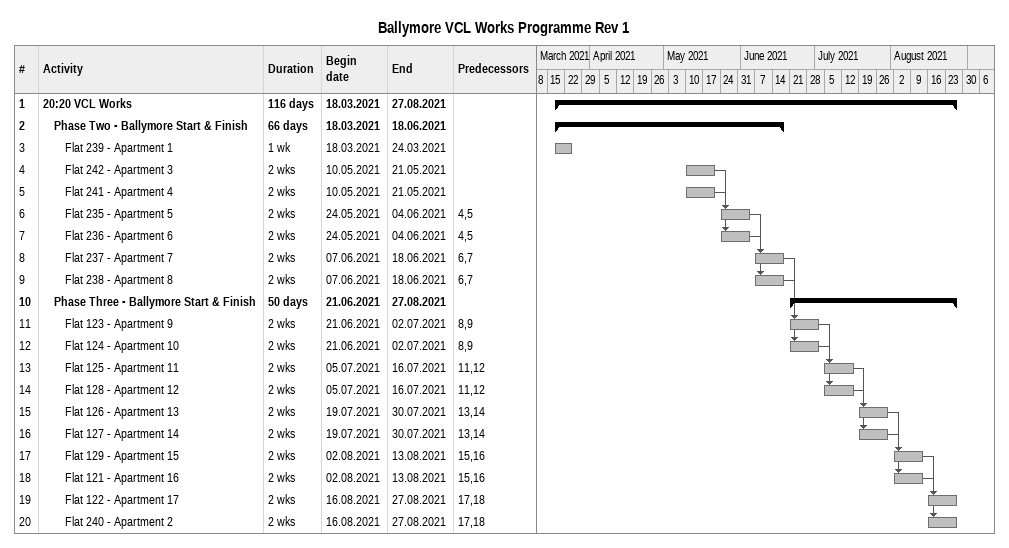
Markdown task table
Ballymore VCL Works Programme Rev 1

| ID | Level | Task | Duration | Start | Finish | Predecessors |
|---|---|---|---|---|---|---|
| 1 | 1 | **20:20 VCL Works** | 116d | 2021-03-18 | 2021-08-27 |  |
| 2 | 2 | **Phase Two - Ballymore Start & Finish** | 66d | 2021-03-18 | 2021-06-18 |  |
| 3 | 3 | Flat 239 - Apartment 1 | 1w | 2021-03-18 | 2021-03-24 |  |
| 4 | 3 | Flat 242 - Apartment 3 | 2w | 2021-05-10 | 2021-05-21 |  |
| 5 | 3 | Flat 241 - Apartment 4 | 2w | 2021-05-10 | 2021-05-21 |  |
| 6 | 3 | Flat 235 - Apartment 5 | 2w | 2021-05-24 | 2021-06-04 | 4, 5 |
| 7 | 3 | Flat 236 - Apartment 6 | 2w | 2021-05-24 | 2021-06-04 | 4, 5 |
| 8 | 3 | Flat 237 - Apartment 7 | 2w | 2021-06-07 | 2021-06-18 | 6, 7 |
| 9 | 3 | Flat 238 - Apartment 8 | 2w | 2021-06-07 | 2021-06-18 | 6, 7 |
| 10 | 2 | **Phase Three - Ballymore Start & Finish** | 50d | 2021-06-21 | 2021-08-27 |  |
| 11 | 3 | Flat 123 - Apartment 9 | 2w | 2021-06-21 | 2021-07-02 | 8, 9 |
| 12 | 3 | Flat 124 - Apartment 10 | 2w | 2021-06-21 | 2021-07-02 | 8, 9 |
| 13 | 3 | Flat 125 - Apartment 11 | 2w | 2021-07-05 | 2021-07-16 | 11, 12 |
| 14 | 3 | Flat 128 - Apartment 12 | 2w | 2021-07-05 | 2021-07-16 | 11, 12 |
| 15 | 3 | Flat 126 - Apartment 13 | 2w | 2021-07-19 | 2021-07-30 | 13, 14 |
| 16 | 3 | Flat 127 - Apartment 14 | 2w | 2021-07-19 | 2021-07-30 | 13, 14 |
| 17 | 3 | Flat 129 - Apartment 15 | 2w | 2021-08-02 | 2021-08-13 | 15, 16 |
| 18 | 3 | Flat 121 - Apartment 16 | 2w | 2021-08-02 | 2021-08-13 | 15, 16 |
| 19 | 3 | Flat 122 - Apartment 17 | 2w | 2021-08-16 | 2021-08-27 | 17, 18 |
| 20 | 3 | Flat 240 - Apartment 2 | 2w | 2021-08-16 | 2021-08-27 | 17, 18 |
